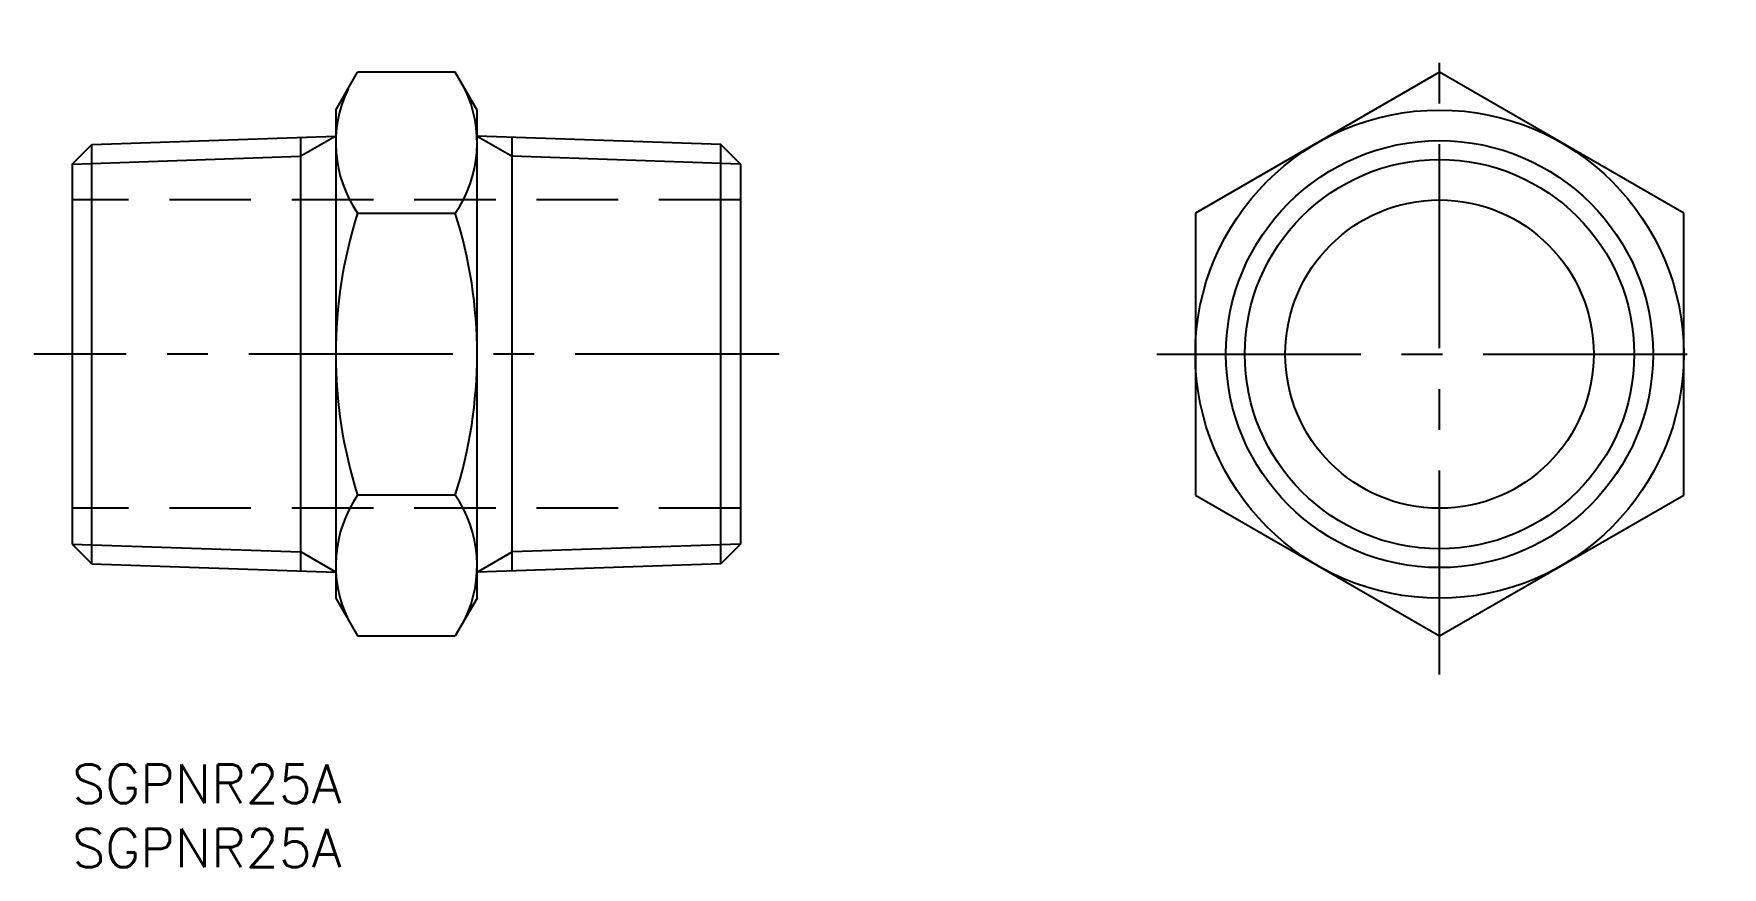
# Model space of a CAD drawing. Extents: x -3 to 128, y -8 to 57.
import ezdxf

# ---------------------------------------------------------------- set-up
doc = ezdxf.new("R2010")
doc.units = 0
doc.header["$LTSCALE"] = 0.5
doc.linetypes.add('CENTER', pattern=[50.8, 31.75, -6.35, 6.35, -6.35])
doc.linetypes.add('DASHED', pattern=[19.05, 12.7, -6.35])
for name, color, linetype in [('MSM_CENTER', 1, 'CENTER'), ('MSM_CONTINUOUS', 7, 'CONTINUOUS'), ('MSM_DASHED', 4, 'DASHED'), ('MSM_NARROW', 5, 'CONTINUOUS'), ('MSM_PART_NUMBER', 7, 'CONTINUOUS')]:
    doc.layers.add(name, color=color, linetype=linetype)
doc.styles.get("Standard").update_dxf_attribs({"font": 'txt.shx', "height": 3, "bigfont": 'bigfont.shx'})

# ---------------------------------------------------------------- blocks, each defined once
blk = doc.blocks.new('*U3')
at = {"layer": 'MSM_PART_NUMBER'}
blk.add_text('SGPNR25A', height=3, dxfattribs=at).set_placement((0, -3))
blk = doc.blocks.new('*U4')
at = {"layer": 'MSM_PART_NUMBER'}
blk.add_text('SGPNR25A', height=3, dxfattribs=at).set_placement((0, -8))

msp = doc.modelspace()

# ---------------------------------------------------------------- linework, layer by layer
at = {"layer": 'MSM_CENTER'}
for p, q in [((106.39, 7), (106.39, 56.88)), ((55, 31.94), (-3, 31.94)), ((84.39, 31.94), (128.39, 31.94))]:
    msp.add_line(p, q, dxfattribs=at)
at = {"layer": 'MSM_CONTINUOUS'}
for p, q in [((20.5, 50.94), (22.2, 53.88)), ((29.8, 53.88), (22.2, 53.88)), ((31.5, 50.94), (29.8, 53.88)), ((106.39, 53.88), (87.39, 42.91)), ((125.39, 42.91), (106.39, 53.88)), ((20.5, 50.94), (20.5, 12.94)), ((31.5, 12.94), (31.5, 50.94)), ((1.53, 48.25), (20.5, 48.92)), ((17.77, 15.06), (17.77, 48.82)), ((50.47, 48.25), (31.5, 48.92)), ((34.23, 15.06), (34.23, 48.82)), ((0, 46.72), (1.53, 48.25)), ((1.53, 15.62), (1.53, 48.25)), ((50.47, 15.62), (50.47, 48.25)), ((52, 46.72), (50.47, 48.25)), ((0, 46.72), (0, 17.16)), ((52, 46.72), (52, 17.16)), ((22.2, 42.91), (29.8, 42.91)), ((87.39, 42.91), (87.39, 20.97)), ((125.39, 20.97), (125.39, 42.91)), ((29.8, 20.97), (22.2, 20.97)), ((87.39, 20.97), (106.39, 10)), ((106.39, 10), (125.39, 20.97)), ((0, 17.16), (1.53, 15.62)), ((52, 17.16), (50.47, 15.62)), ((1.53, 15.62), (20.5, 14.96)), ((50.47, 15.62), (31.5, 14.96)), ((20.5, 12.94), (22.2, 10)), ((31.5, 12.94), (29.8, 10)), ((22.2, 10), (29.8, 10))]:
    msp.add_line(p, q, dxfattribs=at)
for radius in [19, 16.62, 12]:
    msp.add_circle((106.39, 31.94), radius, dxfattribs=at)
for centre, radius, start, end in [((30.21, 48.39), 9.71, 154.3842, 214.3842), ((21.79, 48.39), 9.71, 325.6158, 25.6158), ((56.8, 31.94), 36.3, 162.412, 197.588), ((-4.8, 31.94), 36.3, 342.412, 17.588), ((30.21, 15.48), 9.71, 145.6158, 205.6158), ((21.79, 15.48), 9.71, 334.3842, 34.3842)]:
    msp.add_arc(centre, radius, start, end, dxfattribs=at)
at = {"layer": 'MSM_DASHED'}
for p, q in [((52, 43.94), (0, 43.94)), ((52, 19.94), (0, 19.94))]:
    msp.add_line(p, q, dxfattribs=at)
at = {"layer": 'MSM_NARROW'}
for p, q in [((20.5, 48.92), (17.77, 47.34)), ((31.5, 48.92), (34.23, 47.34)), ((0, 46.72), (17.77, 47.34)), ((52, 46.72), (34.23, 47.34)), ((0, 17.16), (17.77, 16.54)), ((52, 17.16), (34.23, 16.54)), ((20.5, 14.96), (17.77, 16.54)), ((31.5, 14.96), (34.23, 16.54))]:
    msp.add_line(p, q, dxfattribs=at)
msp.add_circle((106.39, 31.94), 15.15, dxfattribs=at)

# ---------------------------------------------------------------- block references
at = {"layer": 'MSM_CONTINUOUS'}
for name in ['*U3', '*U4']:
    msp.add_blockref(name, (0, 0), dxfattribs=at)

doc.saveas('drawing.dxf')
